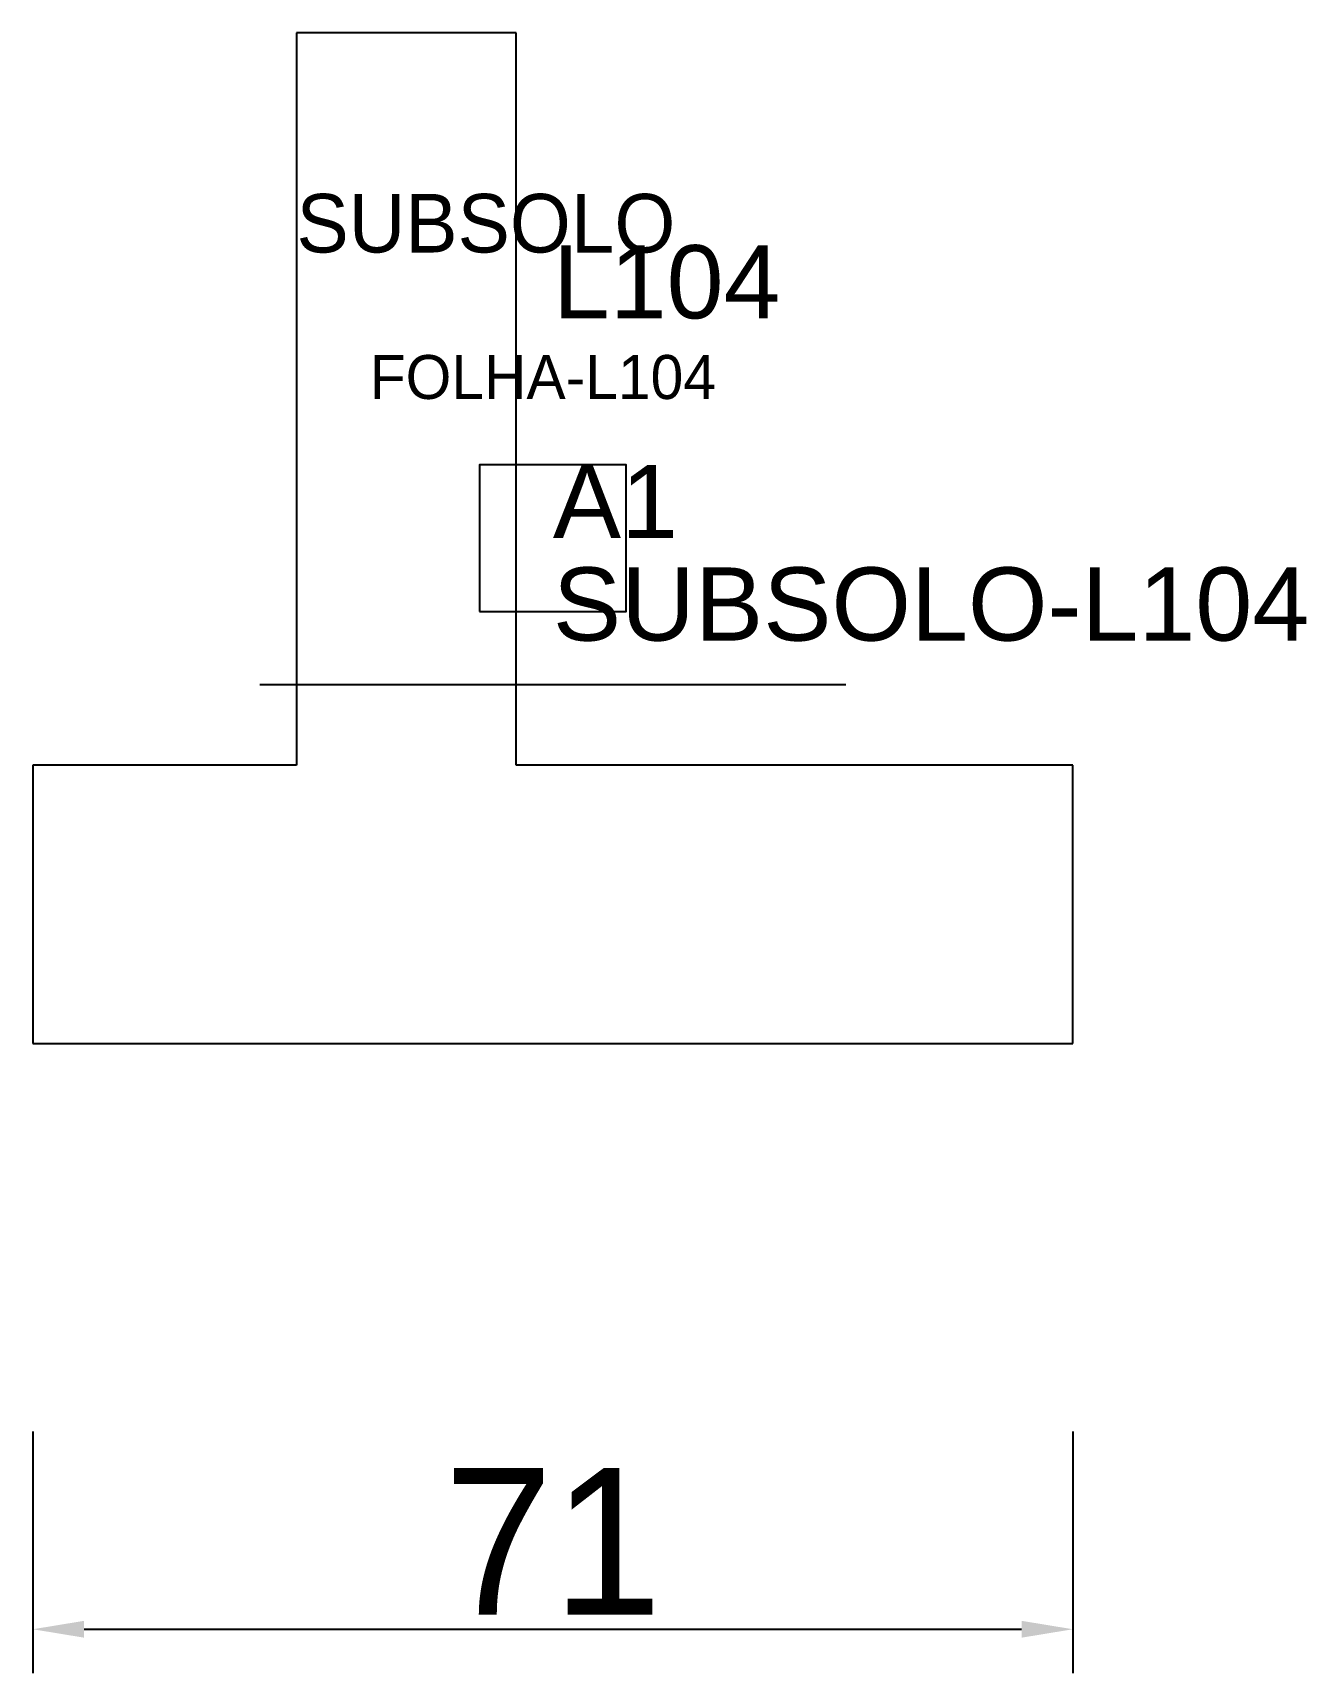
# Model space of a CAD drawing. Header units: metres. Extents: x 222 to 309, y 90 to 202.
import ezdxf

# ---------------------------------------------------------------- set-up
doc = ezdxf.new("R2010")
doc.units = ezdxf.units.M
for name, color, linetype in [('3', 3, 'CONTINUOUS'), ('AUX00', 7, 'CONTINUOUS'), ('COTA', 241, 'CONTINUOUS'), ('FOLHA', 255, 'CONTINUOUS'), ('Hachura', 251, 'CONTINUOUS'), ('NOMENCLATURA', 7, 'CONTINUOUS'), ('Nível', 160, 'CONTINUOUS'), ('Painéis', 200, 'CONTINUOUS'), ('Pilares', 5, 'CONTINUOUS'), ('SARR_2.2x7', 40, 'CONTINUOUS')]:
    doc.layers.add(name, color=color, linetype=linetype)
doc.styles.add('ARIAL', font='Arial.ttf')
doc.styles.add('STR_STANDARD', font='arial.ttf')
doc.dimstyles.new('EZ DXF', dxfattribs={"dimtxt": 10, "dimasz": 3.5, "dimexe": 3, "dimexo": 1.5, "dimgap": 1, "dimtad": 1, "dimdec": 1, "dimdsep": 46, "dimcen": 2.5, "dimazin": 3, "dimtfac": 1, "dimtmove": 0, "dimatfit": 3})

msp = doc.modelspace()

# ---------------------------------------------------------------- hatches: boundary and pattern name
at = {"layer": 'Hachura'}
h = msp.add_hatch(dxfattribs=at)
h.set_pattern_fill('ANSI31', scale=50)
h.paths.add_polyline_path([(240.2, 201.5), (240.2, 151.5), (222.2, 151.5), (222.2, 132.5), (293.2, 132.5), (293.2, 151.5), (255.2, 151.5), (255.2, 201.5)])
h = msp.add_hatch(dxfattribs=at)
h.set_pattern_fill('ANSI31', scale=50)
h.paths.add_polyline_path([(240.2, 201.5), (240.2, 151.5), (222.2, 151.5), (222.2, 132.5), (293.2, 132.5), (293.2, 151.5), (255.2, 151.5), (255.2, 201.5)])

# ---------------------------------------------------------------- linework, layer by layer
at = {"layer": 'Painéis', "color": 200}
for p, q in [((240.2, 201.5), (240.2, 151.5)), ((255.2, 201.5), (240.2, 201.5)), ((240.2, 201.5), (240.2, 151.5)), ((255.2, 201.5), (240.2, 201.5)), ((255.2, 151.5), (255.2, 201.5)), ((255.2, 151.5), (255.2, 201.5)), ((240.2, 151.5), (222.2, 151.5)), ((222.2, 151.5), (222.2, 132.5)), ((240.2, 151.5), (222.2, 151.5)), ((222.2, 151.5), (222.2, 132.5)), ((293.2, 151.5), (255.2, 151.5)), ((293.2, 151.5), (255.2, 151.5)), ((293.2, 132.5), (293.2, 151.5)), ((293.2, 132.5), (293.2, 151.5)), ((222.2, 132.5), (293.2, 132.5)), ((222.2, 132.5), (293.2, 132.5))]:
    msp.add_line(p, q, dxfattribs=at)
at = {"layer": 'Pilares'}
msp.add_lwpolyline([(252.7, 162), (262.7, 162), (262.7, 172), (252.7, 172)], close=True, dxfattribs=at)
msp.add_lwpolyline([(252.7, 162), (262.7, 162), (262.7, 172), (252.7, 172)], close=True, dxfattribs=at)
at = {"layer": 'SARR_2.2x7'}
msp.add_line((237.7, 157), (277.7, 157), dxfattribs=at)
msp.add_line((237.7, 157), (277.7, 157), dxfattribs=at)

# ---------------------------------------------------------------- texts
at = {"layer": '3', "style": 'STR_STANDARD'}
msp.add_text('A1', height=5, dxfattribs=at).set_placement((257.7, 167))
msp.add_text('A1', height=5, dxfattribs=at).set_placement((257.7, 167))
at = {"layer": 'AUX00', "style": 'STR_STANDARD'}
msp.add_text('SUBSOLO-L104', height=5, dxfattribs=at).set_placement((257.7, 160))
msp.add_text('SUBSOLO-L104', height=5, dxfattribs=at).set_placement((257.7, 160))
at = {"layer": 'FOLHA'}
msp.add_text('FOLHA-L104', height=3, dxfattribs=at).set_placement((245.2, 176.5))
msp.add_text('FOLHA-L104', height=3, dxfattribs=at).set_placement((245.2, 176.5))
at = {"layer": 'NOMENCLATURA', "insert": (257.7, 187), "char_height": 5, "attachment_point": 1, "style": 'ARIAL'}
msp.add_mtext('L104', dxfattribs=at)
msp.add_mtext('L104', dxfattribs=at)
at = {"layer": 'Nível'}
msp.add_text('SUBSOLO', height=4, dxfattribs=at).set_placement((240.2, 186.5))
msp.add_text('SUBSOLO', height=4, dxfattribs=at).set_placement((240.2, 186.5))

# ---------------------------------------------------------------- dimensions: what is measured, and where the dimension line sits
at = {"layer": 'COTA'}
msp.add_linear_dim(base=(222.2, 92.5), p1=(222.2, 107.5), p2=(293.2, 107.5), dimstyle='EZ DXF', dxfattribs=at).render()
msp.add_linear_dim(base=(222.2, 92.5), p1=(222.2, 107.5), p2=(293.2, 107.5), dimstyle='EZ DXF', dxfattribs=at).render()

doc.saveas('drawing.dxf')
